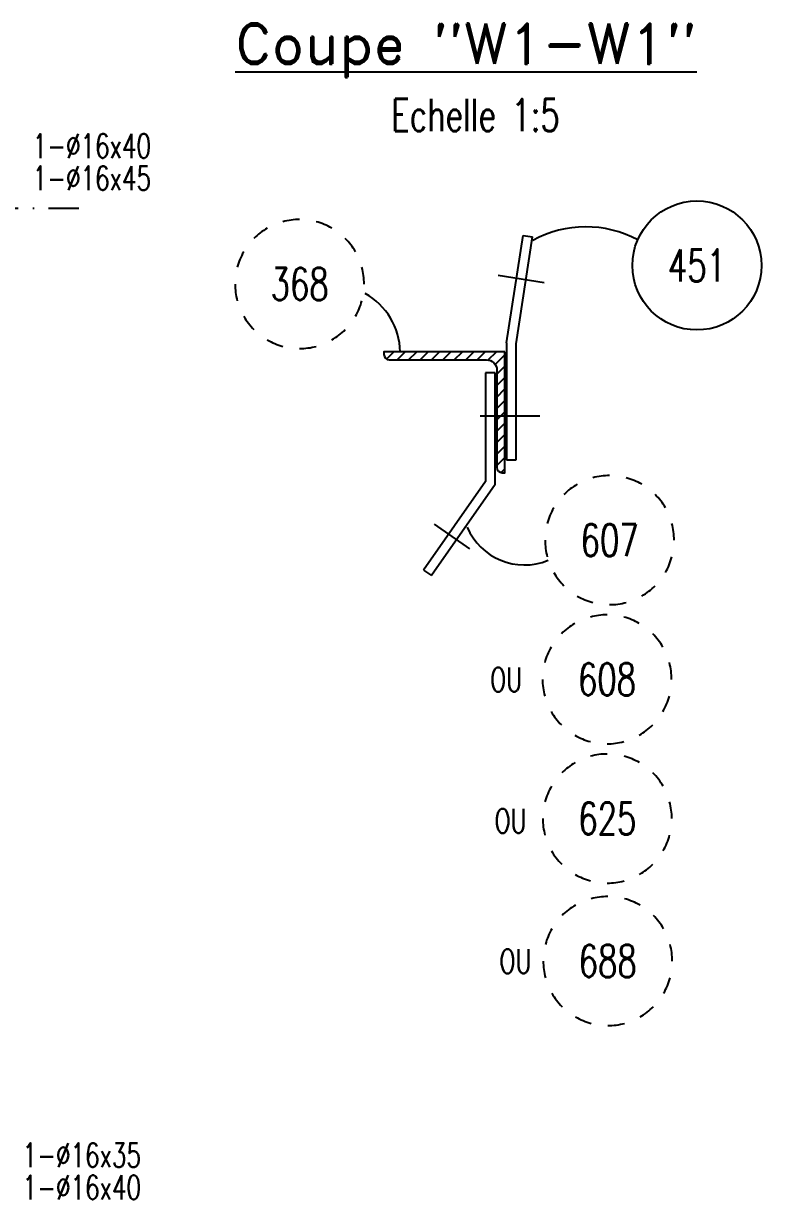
# Model space of a CAD drawing. Extents: x 161763 to 177983, y -163675 to -152195.
# Drawn here: x 171754 to 173584, y -159749 to -156833 of the extents above; entities that cross this region are included whole.
import ezdxf
from ezdxf.enums import TextEntityAlignment as Align

# ---------------------------------------------------------------- set-up
doc = ezdxf.new("R2010")
doc.units = 0
doc.header["$LTSCALE"] = 150
doc.header["$MEASUREMENT"] = 0
doc.linetypes.add('DASHDOT', pattern=[1, 0.5, -0.25, 0, -0.25])
doc.layers.get('0').update_dxf_attribs({"linetype": 'CONTINUOUS'})
for name, color, linetype in [('BOLLINI_1', 7, 'CONTINUOUS'), ('LM', 7, 'CONTINUOUS'), ('LS', 7, 'CONTINUOUS'), ('MZ', 6, 'DASHDOT')]:
    doc.layers.add(name, color=color, linetype=linetype)
doc.styles.add('RD', font='ROMAND8.SHX', dxfattribs={"width": 0.7})
doc.styles.add('RQL', font='ROMANS8.SHX', dxfattribs={"width": 0.7})
doc.styles.add('RS', font='ROMANS8.shx', dxfattribs={"width": 0.7})

# ---------------------------------------------------------------- blocks, each defined once
blk = doc.blocks.new('bull')
at = {"style": 'RS', "width": 0.7, "flags": 1}
for tag, p in [('NN', (-12.25, 0)), ('DIAMETRO', (0, -4.86)), ('SERRAGGIO', (0, -9.71)), ('LUNGHEZZA', (0, -14.57)), ('NB', (0, -19.43)), ('TIPO', (0, -24.12)), ('EL', (-0.14, -29))]:
    blk.add_attdef(tag, p, '', height=3, dxfattribs=at)
at = {"style": 'RS', "width": 0.7}
blk.add_attdef('BULLONE', (0, 0), '', height=3, dxfattribs=at)
blk = doc.blocks.new('xxx')
blk.add_circle((0, 0), 8)
at = {"color": 3, "style": 'RQL', "width": 0.7}
blk.add_attdef('POS', text='', height=4, dxfattribs=at).set_placement((0, 0), align=Align.MIDDLE)
at = {"style": 'RQL', "width": 0.7, "flags": 1}
for tag, p in [('POS1', (-0.39, -5.42)), ('TIPO', (-0.39, -8.66))]:
    blk.add_attdef(tag, p, '', height=2, dxfattribs=at)
blk = doc.blocks.new('zzz')
at = {"linetype": 'Continuous'}
for start, end in [(90, 105), (60, 75), (120, 135), (30, 45), (150, 165), (0, 15), (180, 195), (330, 345), (210, 225), (300, 315), (240, 255), (270, 285)]:
    blk.add_arc((0, 0), 8, start, end, dxfattribs=at)
at = {"color": 3, "style": 'RQL', "width": 0.7}
blk.add_attdef('POS1', text='', height=4, dxfattribs=at).set_placement((0, 0), align=Align.MIDDLE)
at = {"style": 'RQL', "width": 0.7, "flags": 1}
blk.add_attdef('TIPO', (0, -8), '', height=3, dxfattribs=at)

msp = doc.modelspace()

# ---------------------------------------------------------------- hatches: boundary and pattern name
at = {"layer": 'LS'}
h = msp.add_hatch(dxfattribs=at)
h.set_pattern_fill('_U', color=6, scale=20, angle=225, style=0, pattern_type=0)
h.set_pattern_definition([(225, (1272702.97, -382536.35), (14.14213562, -14.14213562), [])])
edge = h.paths.add_edge_path()
edge.add_line((172947.584, -157646.996), (172647.584, -157646.996))
edge.add_line((172647.584, -157646.996), (172647.584, -157653.996))
edge.add_arc((172660.584, -157653.996), 13, 180, 270)
edge.add_line((172660.584, -157666.996), (172901.584, -157666.996))
edge.add_arc((172901.584, -157692.996), 26, 360, 450, ccw=False)
edge.add_line((172927.584, -157692.996), (172927.584, -157933.996))
edge.add_arc((172940.584, -157933.996), 13, 180, 270)
edge.add_line((172940.584, -157946.996), (172947.584, -157946.996))
edge.add_line((172947.584, -157946.996), (172947.584, -157646.996))

# ---------------------------------------------------------------- linework, layer by layer
at = {"layer": 'LS', "color": 2}
for p, q in [((172951.584, -157625.171), (172992.392, -157358.449)), ((172975.584, -157626.996), (173016.116, -157362.079)), ((172992.392, -157358.449), (173016.116, -157362.079)), ((172951.584, -157625.171), (172951.584, -157914.996)), ((172975.584, -157914.996), (172975.584, -157626.996)), ((172899.584, -157698.996), (172899.584, -157968.822)), ((172923.584, -157698.996), (172899.584, -157698.996)), ((172923.584, -157976.387), (172923.584, -157698.996)), ((172951.584, -157914.996), (172975.584, -157914.996)), ((172899.584, -157968.822), (172745.896, -158188.376)), ((172923.584, -157976.387), (172765.557, -158202.139)), ((172745.896, -158188.376), (172765.557, -158202.139))]:
    msp.add_line(p, q, dxfattribs=at)
at = {"layer": 'LS', "color": 6}
for p, q in [((173044.924, -157475.743), (172930.399, -157458.221)), ((173034.441, -157806.996), (172886.225, -157806.996)), ((172771.688, -158074.6), (172859.33, -158135.949))]:
    msp.add_line(p, q, dxfattribs=at)
at = {"layer": 'LS', "color": 2}
msp.add_lwpolyline([(172947.584, -157646.996), (172647.584, -157646.996), (172647.584, -157653.996, 0.41421356), (172660.584, -157666.996), (172901.584, -157666.996, -0.41421356), (172927.584, -157692.996), (172927.584, -157933.996, 0.41421356), (172940.584, -157946.996), (172947.584, -157946.996)], format="xyb", close=True, dxfattribs=at)
at = {"layer": 'LS', "color": 6}
for centre, radius, start, end in [((173148.217, -157611.98), 274.72, 62.075306, 118.587926), ((172520.073, -157649.562), 167.53, 0.877373, 61.114873), ((172995.624, -158021.357), 154.299, 202.98187, 292.419131)]:
    msp.add_arc(centre, radius, start, end, dxfattribs=at)
at = {"layer": 'MZ'}
msp.add_line((162059.451, -157290.828), (171894.676, -157290.828), dxfattribs=at)

# ---------------------------------------------------------------- block references
at = {"layer": 'BOLLINI_1', "xscale": 19.99800000000225, "yscale": 19.99800000000225, "zscale": 19.99800000000225}
msp.add_blockref('xxx', (173423.585, -157433.045), dxfattribs=at).add_auto_attribs({'POS': '451'})
at = {"layer": 'LS', "color": 7, "xscale": 20, "yscale": 20, "zscale": 20}
for p, values in [((171776.569, -157166.559), {'BULLONE': '1-%%c16x40                '}), ((171776.569, -157246.559), {'BULLONE': '1-%%c16x45                '}), ((171751.725, -159669.33), {'BULLONE': '1-%%c16x35                '}), ((171751.725, -159749.33), {'BULLONE': '1-%%c16x40                '})]:
    msp.add_blockref('bull', p, dxfattribs=at).add_auto_attribs(values)
at = {"layer": 'LS', "color": 6, "xscale": 19.99999994994134, "yscale": 19.99999994994134, "zscale": 19.99999994994134}
for p, values in [((172438.316, -157479.025), {'POS1': '368'}), ((173206.915, -158114.201), {'POS1': '607'}), ((173200.679, -158459.391), {'POS1': '608'}), ((173201.332, -158804.588), {'POS1': '625'}), ((173202.465, -159158.029), {'POS1': '688'})]:
    msp.add_blockref('zzz', p, dxfattribs=at).add_auto_attribs(values)

# ---------------------------------------------------------------- texts
at = {"layer": 'LM', "linetype": 'ByBlock', "style": 'RS', "width": 0.7}
for p in [(172910.906, -158490.206), (172921.864, -158840.482), (172933.995, -159188.624)]:
    msp.add_text('OU', height=60, dxfattribs=at).set_placement(p)
at = {"layer": 'LS', "color": 3, "style": 'RD'}
msp.add_text('%%UCoupe "W1-W1"', height=100, dxfattribs=at).set_placement((172851.132, -156899.65, -3346.012), align=Align.MIDDLE)
at = {"layer": 'LS', "color": 7, "style": 'RS', "width": 0.7}
msp.add_text('Echelle 1:5', height=80, dxfattribs=at).set_placement((172665.959, -157100.168))

doc.saveas('drawing.dxf')
